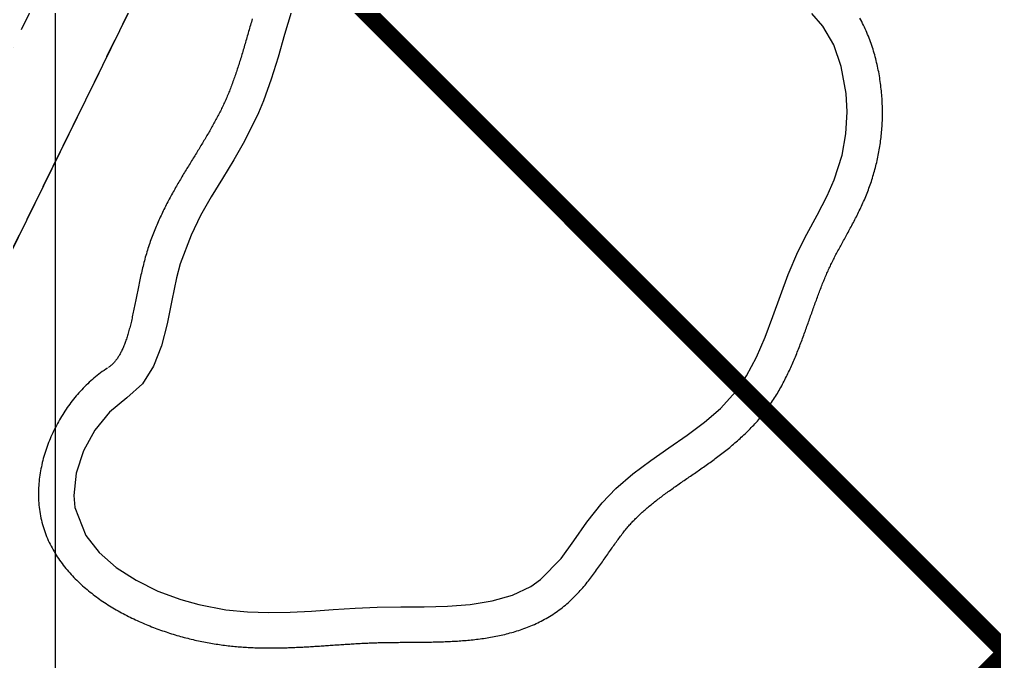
# Model space of a CAD drawing. Extents: x -600 to 1206, y -204 to 1404.
# Drawn here: x -23 to 593, y 594 to 999 of the extents above; entities that cross this region are included whole.
import ezdxf

# ---------------------------------------------------------------- set-up
doc = ezdxf.new("R2010")
doc.units = 0
for name, pattern in [('11', [18.750984, 12.500656, -6.250328]), ('14', [117.038361, 58.51918, -58.51918]), ('2', [100, 62.5, -12.5, 12.5, -12.5]), ('9', [114.148686, 57.074345, -11.414868, 11.414868, -11.414868, 11.414868, -11.414868])]:
    doc.linetypes.add(name, pattern=pattern)
doc.layers.get('0').update_dxf_attribs({"linetype": 'CONTINUOUS'})
for name, color, linetype in [('CL', 7, 'CONTINUOUS'), ('EASEMENT', 7, 'CONTINUOUS'), ('PL', 7, 'CONTINUOUS'), ('POND', 7, 'CONTINUOUS'), ('ROW', 7, 'CONTINUOUS')]:
    doc.layers.add(name, color=color, linetype=linetype)

msp = doc.modelspace()

# ---------------------------------------------------------------- linework, layer by layer
at = {"color": 7, "linetype": '14', "const_width": 11.7}
for points in [[(0, 1200), (1200, 0)], [(0, 0), (1200, 1200)], [(0, 1200), (1200, 0)], [(0, 0), (1200, 1200)]]:
    msp.add_lwpolyline(points, dxfattribs=at)
at = {"color": 96}
msp.add_lwpolyline([(0, 1200), (0, 0), (1200, 0), (1200, 1200), (0, 1200)], dxfattribs=at)
at = {"layer": 'CL', "color": 7, "linetype": '2'}
msp.add_lwpolyline([(-549.88, -84.6), (168.41, 1379.26)], dxfattribs=at)
at = {"layer": 'EASEMENT', "color": 7, "linetype": '11'}
for points in [[(33.05, 779.33), (31.92, 778.6), (30.81, 777.84), (29.72, 777.07), (28.64, 776.28), (27.57, 775.48), (26.52, 774.66), (25.48, 773.82), (24.46, 772.97), (23.45, 772.11), (22.46, 771.23), (21.48, 770.34), (20.51, 769.43), (19.56, 768.51), (18.62, 767.58), (17.69, 766.63), (16.78, 765.67), (15.88, 764.7), (15, 763.72), (14.13, 762.73), (13.27, 761.72), (12.43, 760.71), (11.6, 759.68), (10.78, 758.64), (9.98, 757.6), (9.19, 756.54), (8.41, 755.47), (7.65, 754.39), (6.9, 753.3), (6.17, 752.21), (5.45, 751.1), (4.74, 749.99), (4.04, 748.86), (3.36, 747.73), (2.7, 746.59), (2.05, 745.44), (1.41, 744.28), (0.79, 743.12), (0.18, 741.95), (-0.41, 740.77), (-0.99, 739.58), (-1.56, 738.38), (-2.1, 737.18), (-2.64, 735.97), (-3.16, 734.75), (-3.66, 733.53), (-4.15, 732.3), (-4.62, 731.07), (-5.08, 729.82), (-5.52, 728.57), (-5.94, 727.32), (-6.35, 726.06), (-6.74, 724.79), (-7.11, 723.52), (-7.47, 722.24), (-7.8, 720.96), (-8.12, 719.67), (-8.43, 718.37), (-8.71, 717.08), (-8.98, 715.77), (-9.22, 714.46), (-9.45, 713.15), (-9.66, 711.83), (-9.85, 710.5), (-10.01, 709.18), (-10.16, 707.84), (-10.29, 706.51), (-10.39, 705.17), (-10.47, 703.82), (-10.53, 702.47), (-10.56, 701.12), (-10.58, 699.77), (-10.57, 698.41), (-10.53, 697.05), (-10.47, 695.69), (-10.38, 694.32), (-10.27, 692.95), (-10.13, 691.58), (-9.97, 690.21), (-9.77, 688.84), (-9.55, 687.47), (-9.3, 686.11), (-9.02, 684.75), (-8.72, 683.41), (-8.39, 682.07), (-8.03, 680.75), (-7.65, 679.44), (-7.25, 678.14), (-6.82, 676.86), (-6.37, 675.58), (-5.9, 674.32), (-5.4, 673.08), (-4.88, 671.84), (-4.34, 670.62), (-3.78, 669.42), (-3.2, 668.23), (-2.61, 667.05), (-1.99, 665.88), (-1.35, 664.73), (-0.7, 663.6), (-0.03, 662.48), (0.66, 661.37), (1.36, 660.28), (2.08, 659.2), (2.82, 658.14), (3.57, 657.09), (4.33, 656.05), (5.11, 655.03), (5.9, 654.02), (6.71, 653.02), (7.52, 652.04), (8.35, 651.07), (9.19, 650.12), (10.05, 649.18), (10.91, 648.25), (11.78, 647.33), (12.67, 646.43), (13.57, 645.54), (14.47, 644.66), (15.39, 643.79), (16.31, 642.93), (17.25, 642.09), (18.19, 641.26), (19.14, 640.44), (20.1, 639.63), (21.07, 638.83), (22.04, 638.05), (23.03, 637.27), (24.02, 636.51), (25.02, 635.76), (26.02, 635.01), (27.03, 634.28), (28.05, 633.56), (29.08, 632.85), (30.11, 632.14), (31.15, 631.45), (32.19, 630.77), (33.24, 630.1), (34.29, 629.44), (35.35, 628.78), (36.42, 628.14), (37.49, 627.51), (38.56, 626.88), (39.64, 626.27), (40.72, 625.66), (41.81, 625.06), (42.9, 624.47), (44, 623.9), (45.1, 623.33), (46.2, 622.76), (47.31, 622.21), (48.42, 621.67), (49.53, 621.13), (50.65, 620.61), (51.77, 620.09), (52.89, 619.58), (54.01, 619.08), (55.14, 618.58), (56.27, 618.1), (57.4, 617.62), (58.53, 617.16), (59.66, 616.7), (60.8, 616.25), (61.94, 615.8), (63.07, 615.37), (64.21, 614.94), (65.35, 614.52), (66.5, 614.11), (67.64, 613.71), (68.78, 613.32), (69.92, 612.93), (71.07, 612.55), (72.21, 612.18), (73.35, 611.82), (74.49, 611.46), (75.64, 611.12), (76.78, 610.78), (77.92, 610.45), (79.06, 610.13), (80.2, 609.81), (81.34, 609.5), (82.47, 609.2), (83.61, 608.91), (84.74, 608.63), (85.87, 608.35), (87, 608.08), (88.13, 607.82), (89.25, 607.57), (90.37, 607.33), (91.49, 607.09), (92.61, 606.86), (93.72, 606.64), (94.84, 606.43), (95.95, 606.22), (97.05, 606.02), (98.16, 605.83), (99.26, 605.64), (100.36, 605.46), (101.46, 605.29), (102.55, 605.12), (103.64, 604.97), (104.73, 604.81), (105.82, 604.67), (106.9, 604.53), (107.99, 604.4), (109.07, 604.27), (110.14, 604.15), (111.22, 604.04), (112.29, 603.93), (113.36, 603.82), (114.42, 603.73), (115.49, 603.64), (116.55, 603.55), (117.61, 603.47), (118.67, 603.39), (119.72, 603.32), (120.77, 603.26), (121.82, 603.2), (122.87, 603.14), (123.91, 603.09), (124.95, 603.05), (125.99, 603.01), (127.03, 602.97), (128.06, 602.94), (129.09, 602.91), (130.12, 602.89), (131.15, 602.87), (132.17, 602.85), (133.2, 602.84), (134.22, 602.83), (135.24, 602.83), (136.25, 602.83), (137.26, 602.83), (138.28, 602.84), (139.28, 602.85), (140.29, 602.86), (141.3, 602.88), (142.3, 602.89), (143.3, 602.92), (144.3, 602.94), (145.29, 602.97), (146.29, 603), (147.28, 603.03), (148.27, 603.06), (149.26, 603.1), (150.25, 603.14), (151.23, 603.18), (152.21, 603.23), (153.2, 603.27), (154.18, 603.32), (155.15, 603.37), (156.13, 603.42), (157.1, 603.47), (158.08, 603.52), (159.05, 603.58), (160.02, 603.63), (160.99, 603.69), (161.95, 603.75), (162.92, 603.81), (163.89, 603.87), (164.85, 603.93), (165.81, 603.99), (166.77, 604.06), (167.73, 604.12), (168.69, 604.18), (169.65, 604.25), (170.6, 604.31), (171.56, 604.38), (172.51, 604.44), (173.46, 604.51), (174.42, 604.57), (175.37, 604.64), (176.32, 604.7), (177.27, 604.77), (178.22, 604.83), (179.17, 604.89), (180.11, 604.96), (181.06, 605.02), (182.01, 605.08), (182.95, 605.14), (183.9, 605.21), (184.85, 605.27), (185.79, 605.32), (186.74, 605.38), (187.68, 605.44), (188.63, 605.5), (189.57, 605.55), (190.51, 605.6), (191.46, 605.65), (192.4, 605.71), (193.35, 605.75), (194.29, 605.8), (195.24, 605.85), (196.18, 605.89), (197.13, 605.93), (198.07, 605.97), (199.02, 606.01), (199.96, 606.05), (200.91, 606.08), (201.86, 606.12), (202.8, 606.15), (203.75, 606.17), (204.71, 606.2), (205.66, 606.22), (206.62, 606.24), (207.59, 606.26), (208.57, 606.28), (209.54, 606.3), (210.53, 606.31), (211.51, 606.32), (212.5, 606.34), (213.5, 606.35), (214.5, 606.36), (215.5, 606.36), (216.51, 606.37), (217.53, 606.38), (218.54, 606.39), (219.56, 606.39), (220.59, 606.4), (221.61, 606.4), (222.65, 606.41), (223.68, 606.42), (224.72, 606.42), (225.76, 606.43), (226.8, 606.44), (227.85, 606.44), (228.9, 606.45), (229.95, 606.46), (231.01, 606.47), (232.07, 606.48), (233.13, 606.5), (234.19, 606.51), (235.26, 606.53), (236.33, 606.55), (237.4, 606.57), (238.47, 606.59), (239.55, 606.61), (240.62, 606.64), (241.7, 606.67), (242.78, 606.7), (243.87, 606.74), (244.95, 606.78), (246.04, 606.82), (247.12, 606.86), (248.21, 606.91), (249.3, 606.96), (250.4, 607.02), (251.49, 607.08), (252.59, 607.14), (253.68, 607.21), (254.78, 607.28), (255.88, 607.36), (256.98, 607.44), (258.08, 607.53), (259.18, 607.62), (260.28, 607.72), (261.39, 607.82), (262.49, 607.93), (263.6, 608.05), (264.7, 608.17), (265.81, 608.3), (266.92, 608.44), (268.03, 608.58), (269.13, 608.73), (270.24, 608.88), (271.35, 609.05), (272.46, 609.22), (273.57, 609.4), (274.68, 609.59), (275.79, 609.78), (276.9, 609.99), (278.01, 610.2), (279.12, 610.42), (280.23, 610.66), (281.34, 610.9), (282.45, 611.15), (283.56, 611.41), (284.67, 611.68), (285.78, 611.97), (286.89, 612.26), (287.99, 612.57), (289.1, 612.88), (290.2, 613.21), (291.31, 613.55), (292.41, 613.91), (293.51, 614.27), (294.61, 614.65), (295.71, 615.04), (296.8, 615.45), (297.9, 615.87), (298.99, 616.3), (300.08, 616.75), (301.17, 617.21), (302.25, 617.69), (303.33, 618.18), (304.41, 618.69), (305.48, 619.21), (306.55, 619.75), (307.62, 620.31), (308.68, 620.88), (309.73, 621.47), (310.78, 622.08), (311.83, 622.7), (312.87, 623.34), (313.9, 624), (314.92, 624.67), (315.94, 625.37), (316.96, 626.08), (317.96, 626.81), (318.96, 627.56), (319.94, 628.32), (320.92, 629.1), (321.87, 629.9), (322.81, 630.7), (323.73, 631.51), (324.63, 632.32), (325.51, 633.15), (326.38, 633.98), (327.23, 634.81), (328.07, 635.65), (328.88, 636.5), (329.69, 637.35), (330.48, 638.2), (331.26, 639.06), (332.02, 639.91), (332.77, 640.77), (333.51, 641.64), (334.23, 642.5), (334.95, 643.36), (335.65, 644.23), (336.34, 645.09), (337.02, 645.96), (337.7, 646.82), (338.36, 647.69), (339.01, 648.55), (339.66, 649.42), (340.3, 650.28), (340.93, 651.13), (341.55, 651.99), (342.17, 652.85), (342.78, 653.7), (343.38, 654.55), (343.97, 655.39), (344.57, 656.23), (345.15, 657.07), (345.73, 657.91), (346.31, 658.74), (346.88, 659.56), (347.44, 660.38), (348.01, 661.2), (348.57, 662.01), (349.12, 662.81), (349.67, 663.61), (350.22, 664.4), (350.77, 665.19), (351.31, 665.97), (351.85, 666.74), (352.39, 667.51), (352.92, 668.26), (353.46, 669.01), (353.99, 669.76), (354.52, 670.49), (355.05, 671.22), (355.57, 671.93), (356.1, 672.64), (356.62, 673.34), (357.15, 674.03), (357.67, 674.71), (358.19, 675.38), (358.71, 676.04), (359.22, 676.68), (359.74, 677.32), (360.26, 677.95), (360.77, 678.57), (361.29, 679.17), (361.8, 679.77), (362.32, 680.36), (362.85, 680.94), (363.38, 681.52), (363.92, 682.1), (364.46, 682.68), (365.02, 683.26), (365.58, 683.83), (366.14, 684.4), (366.72, 684.97), (367.3, 685.54), (367.88, 686.1), (368.48, 686.67), (369.08, 687.23), (369.68, 687.79), (370.3, 688.35), (370.92, 688.91), (371.54, 689.46), (372.17, 690.02), (372.81, 690.57), (373.46, 691.12), (374.11, 691.67), (374.76, 692.22), (375.43, 692.77), (376.09, 693.31), (376.77, 693.86), (377.45, 694.4), (378.13, 694.95), (378.82, 695.49), (379.52, 696.03), (380.22, 696.57), (380.93, 697.12), (381.64, 697.66), (382.36, 698.2), (383.08, 698.74), (383.81, 699.27), (384.54, 699.81), (385.27, 700.35), (386.01, 700.89), (386.76, 701.43), (387.51, 701.97), (388.26, 702.51), (389.02, 703.05), (389.78, 703.59), (390.55, 704.13), (391.31, 704.67), (392.09, 705.21), (392.86, 705.75), (393.64, 706.29), (394.43, 706.84), (395.21, 707.38), (396, 707.93), (396.79, 708.48), (397.59, 709.02), (398.39, 709.57), (399.19, 710.12), (399.99, 710.68), (400.8, 711.23), (401.6, 711.79), (402.41, 712.35), (403.23, 712.91), (404.04, 713.47), (404.86, 714.03), (405.67, 714.6), (406.49, 715.17), (407.31, 715.74), (408.14, 716.32), (408.96, 716.9), (409.78, 717.48), (410.61, 718.07), (411.43, 718.65), (412.26, 719.25), (413.09, 719.84), (413.92, 720.44), (414.75, 721.04), (415.58, 721.65), (416.41, 722.26), (417.23, 722.88), (418.06, 723.5), (418.89, 724.12), (419.72, 724.75), (420.55, 725.39), (421.38, 726.03), (422.2, 726.68), (423.03, 727.33), (423.85, 727.98), (424.68, 728.65), (425.5, 729.32), (426.32, 729.99), (427.14, 730.67), (427.96, 731.36), (428.77, 732.06), (429.58, 732.76), (430.4, 733.47), (431.2, 734.18), (432.01, 734.91), (432.81, 735.64), (433.61, 736.37), (434.41, 737.12), (435.21, 737.88), (436, 738.64), (436.78, 739.41), (437.56, 740.19), (438.34, 740.98), (439.12, 741.78), (439.89, 742.58), (440.65, 743.4), (441.41, 744.23), (442.17, 745.06), (442.92, 745.91), (443.66, 746.76), (444.4, 747.63), (445.13, 748.5), (445.85, 749.39), (446.57, 750.28), (447.28, 751.19), (447.98, 752.1), (448.67, 753.02), (449.35, 753.94), (450.01, 754.86), (450.67, 755.79), (451.31, 756.72), (451.94, 757.65), (452.56, 758.59), (453.18, 759.53), (453.78, 760.47), (454.37, 761.42), (454.95, 762.37), (455.53, 763.32), (456.09, 764.27), (456.64, 765.23), (457.19, 766.18), (457.73, 767.14), (458.26, 768.1), (458.78, 769.06), (459.29, 770.02), (459.79, 770.99), (460.29, 771.95), (460.78, 772.92), (461.26, 773.89), (461.73, 774.85), (462.2, 775.82), (462.66, 776.79), (463.12, 777.76), (463.57, 778.73), (464.01, 779.7), (464.44, 780.67), (464.87, 781.64), (465.3, 782.61), (465.72, 783.58), (466.13, 784.55), (466.54, 785.52), (466.94, 786.48), (467.34, 787.45), (467.74, 788.42), (468.13, 789.39), (468.51, 790.35), (468.89, 791.32), (469.27, 792.28), (469.64, 793.25), (470.02, 794.21), (470.38, 795.17), (470.75, 796.13), (471.11, 797.09), (471.46, 798.04), (471.82, 799), (472.17, 799.95), (472.52, 800.91), (472.86, 801.86), (473.21, 802.81), (473.55, 803.75), (473.89, 804.7), (474.23, 805.64), (474.56, 806.58), (474.9, 807.52), (475.23, 808.46), (475.56, 809.39), (475.89, 810.32), (476.22, 811.25), (476.55, 812.17), (476.88, 813.1), (477.21, 814.02), (477.53, 814.93), (477.86, 815.85), (478.18, 816.76), (478.51, 817.67), (478.83, 818.57), (479.16, 819.47), (479.48, 820.37), (479.81, 821.27), (480.13, 822.16), (480.46, 823.05), (480.78, 823.93), (481.11, 824.81), (481.44, 825.68), (481.77, 826.55), (482.09, 827.42), (482.42, 828.29), (482.75, 829.14), (483.09, 830), (483.42, 830.85), (483.75, 831.69), (484.09, 832.53), (484.43, 833.37), (484.76, 834.2), (485.1, 835.03), (485.45, 835.85), (485.79, 836.66), (486.14, 837.47), (486.48, 838.28), (486.83, 839.08), (487.18, 839.87), (487.54, 840.66), (487.89, 841.45), (488.25, 842.22), (488.61, 843), (488.98, 843.77), (489.35, 844.54), (489.72, 845.31), (490.11, 846.09), (490.49, 846.87), (490.89, 847.65), (491.29, 848.43), (491.69, 849.22), (492.1, 850.01), (492.52, 850.81), (492.94, 851.6), (493.36, 852.4), (493.79, 853.21), (494.22, 854.01), (494.66, 854.83), (495.1, 855.64), (495.54, 856.46), (495.99, 857.28), (496.44, 858.11), (496.9, 858.94), (497.36, 859.77), (497.82, 860.61), (498.28, 861.46), (498.75, 862.31), (499.21, 863.16), (499.68, 864.02), (500.15, 864.88), (500.62, 865.75), (501.1, 866.62), (501.57, 867.5), (502.05, 868.39), (502.52, 869.28), (503, 870.18), (503.47, 871.08), (503.95, 871.99), (504.42, 872.9), (504.9, 873.82), (505.37, 874.75), (505.84, 875.68), (506.31, 876.62), (506.78, 877.57), (507.24, 878.53), (507.7, 879.49), (508.16, 880.46), (508.62, 881.44), (509.07, 882.42), (509.52, 883.41), (509.97, 884.41), (510.41, 885.42), (510.84, 886.44), (511.27, 887.47), (511.7, 888.5), (512.12, 889.54), (512.53, 890.59), (512.93, 891.65), (513.33, 892.7), (513.71, 893.77), (514.09, 894.83), (514.46, 895.9), (514.82, 896.97), (515.18, 898.04), (515.52, 899.12), (515.86, 900.21), (516.18, 901.29), (516.5, 902.38), (516.81, 903.47), (517.11, 904.57), (517.4, 905.67), (517.69, 906.77), (517.96, 907.87), (518.23, 908.98), (518.48, 910.09), (518.73, 911.2), (518.97, 912.32), (519.19, 913.44), (519.41, 914.56), (519.62, 915.69), (519.83, 916.82), (520.02, 917.95), (520.2, 919.08), (520.37, 920.22), (520.54, 921.35), (520.69, 922.49), (520.84, 923.64), (520.97, 924.78), (521.1, 925.93), (521.21, 927.08), (521.32, 928.23), (521.42, 929.39), (521.51, 930.55), (521.58, 931.7), (521.65, 932.87), (521.71, 934.03), (521.76, 935.19), (521.8, 936.36), (521.83, 937.53), (521.84, 938.7), (521.85, 939.87), (521.85, 941.04), (521.84, 942.22), (521.82, 943.4), (521.79, 944.57), (521.75, 945.75), (521.69, 946.93), (521.63, 948.12), (521.56, 949.3), (521.48, 950.48), (521.39, 951.67), (521.28, 952.86), (521.17, 954.05), (521.05, 955.24), (520.91, 956.43), (520.77, 957.62), (520.61, 958.81), (520.45, 960), (520.27, 961.2), (520.08, 962.4), (519.89, 963.59), (519.68, 964.79), (519.46, 965.99), (519.22, 967.19), (518.98, 968.38), (518.73, 969.58), (518.46, 970.78), (518.18, 971.97), (517.89, 973.17), (517.59, 974.36), (517.28, 975.56), (516.95, 976.75), (516.61, 977.94), (516.26, 979.13), (515.89, 980.31), (515.52, 981.5), (515.13, 982.68), (514.72, 983.86), (514.3, 985.03), (513.87, 986.21), (513.43, 987.38), (512.97, 988.54), (512.49, 989.71), (512, 990.87), (511.5, 992.02), (510.98, 993.17), (510.44, 994.32), (509.89, 995.46), (509.33, 996.59), (508.74, 997.72), (508.14, 998.85), (507.53, 999.97)], [(124.32, 999.47), (124.03, 998.48), (123.75, 997.48), (123.46, 996.49), (123.17, 995.5), (122.89, 994.51), (122.6, 993.52), (122.32, 992.53), (122.03, 991.55), (121.75, 990.57), (121.47, 989.59), (121.19, 988.61), (120.9, 987.63), (120.62, 986.66), (120.34, 985.69), (120.06, 984.72), (119.78, 983.76), (119.49, 982.79), (119.21, 981.83), (118.93, 980.88), (118.65, 979.92), (118.36, 978.97), (118.08, 978.02), (117.79, 977.08), (117.51, 976.14), (117.22, 975.2), (116.93, 974.26), (116.64, 973.33), (116.35, 972.41), (116.06, 971.48), (115.77, 970.56), (115.48, 969.65), (115.18, 968.74), (114.89, 967.83), (114.59, 966.93), (114.29, 966.03), (113.99, 965.14), (113.69, 964.25), (113.38, 963.37), (113.08, 962.49), (112.77, 961.61), (112.46, 960.74), (112.15, 959.88), (111.83, 959.02), (111.52, 958.17), (111.2, 957.32), (110.88, 956.48), (110.56, 955.64), (110.23, 954.81), (109.91, 953.98), (109.58, 953.16), (109.25, 952.35), (108.92, 951.54), (108.58, 950.74), (108.24, 949.95), (107.9, 949.16), (107.55, 948.37), (107.2, 947.59), (106.85, 946.81), (106.49, 946.03), (106.13, 945.25), (105.76, 944.47), (105.39, 943.69), (105.01, 942.91), (104.63, 942.14), (104.25, 941.36), (103.86, 940.59), (103.46, 939.81), (103.07, 939.04), (102.66, 938.26), (102.26, 937.49), (101.85, 936.72), (101.43, 935.94), (101.02, 935.17), (100.6, 934.4), (100.17, 933.62), (99.74, 932.85), (99.31, 932.08), (98.87, 931.3), (98.44, 930.53), (97.99, 929.75), (97.55, 928.97), (97.1, 928.2), (96.65, 927.42), (96.19, 926.64), (95.73, 925.86), (95.27, 925.08), (94.81, 924.3), (94.34, 923.52), (93.87, 922.73), (93.4, 921.95), (92.93, 921.16), (92.45, 920.37), (91.97, 919.58), (91.49, 918.79), (91, 918), (90.52, 917.21), (90.03, 916.41), (89.54, 915.61), (89.05, 914.81), (88.56, 914.01), (88.06, 913.21), (87.57, 912.4), (87.07, 911.59), (86.57, 910.78), (86.07, 909.97), (85.57, 909.15), (85.06, 908.33), (84.56, 907.51), (84.06, 906.69), (83.55, 905.86), (83.05, 905.03), (82.54, 904.2), (82.03, 903.36), (81.53, 902.52), (81.02, 901.68), (80.51, 900.83), (80, 899.98), (79.5, 899.13), (78.99, 898.27), (78.48, 897.41), (77.98, 896.55), (77.47, 895.68), (76.97, 894.81), (76.46, 893.93), (75.96, 893.06), (75.46, 892.17), (74.96, 891.28), (74.46, 890.39), (73.96, 889.49), (73.47, 888.59), (72.97, 887.69), (72.48, 886.78), (71.99, 885.86), (71.5, 884.94), (71.02, 884.01), (70.53, 883.08), (70.05, 882.15), (69.57, 881.21), (69.1, 880.26), (68.62, 879.31), (68.15, 878.35), (67.69, 877.39), (67.22, 876.42), (66.77, 875.45), (66.31, 874.47), (65.86, 873.49), (65.41, 872.5), (64.97, 871.5), (64.53, 870.5), (64.09, 869.49), (63.66, 868.48), (63.23, 867.46), (62.81, 866.43), (62.4, 865.4), (61.99, 864.36), (61.58, 863.31), (61.18, 862.26), (60.79, 861.2), (60.4, 860.14), (60.02, 859.07), (59.64, 857.99), (59.27, 856.91), (58.91, 855.82), (58.55, 854.72), (58.2, 853.61), (57.86, 852.5), (57.52, 851.39), (57.19, 850.27), (56.87, 849.15), (56.56, 848.03), (56.26, 846.92), (55.97, 845.81), (55.68, 844.7), (55.41, 843.59), (55.13, 842.49), (54.87, 841.39), (54.61, 840.3), (54.36, 839.2), (54.11, 838.12), (53.87, 837.03), (53.64, 835.95), (53.41, 834.88), (53.18, 833.8), (52.95, 832.74), (52.73, 831.67), (52.52, 830.62), (52.3, 829.56), (52.09, 828.52), (51.88, 827.47), (51.68, 826.44), (51.47, 825.41), (51.27, 824.38), (51.07, 823.36), (50.87, 822.35), (50.67, 821.35), (50.47, 820.35), (50.27, 819.36), (50.07, 818.37), (49.87, 817.39), (49.68, 816.42), (49.48, 815.46), (49.28, 814.51), (49.08, 813.56), (48.87, 812.63), (48.67, 811.7), (48.47, 810.78), (48.26, 809.87), (48.05, 808.97), (47.85, 808.09), (47.63, 807.21), (47.42, 806.34), (47.21, 805.48), (46.99, 804.63), (46.77, 803.8), (46.54, 802.97), (46.32, 802.16), (46.09, 801.36), (45.86, 800.57), (45.62, 799.8), (45.38, 799.03), (45.14, 798.28), (44.9, 797.55), (44.66, 796.82), (44.41, 796.12), (44.16, 795.42), (43.9, 794.74), (43.65, 794.07), (43.39, 793.42), (43.12, 792.78), (42.86, 792.16), (42.59, 791.55), (42.32, 790.96), (42.05, 790.38), (41.77, 789.82), (41.49, 789.27), (41.21, 788.74), (40.93, 788.22), (40.65, 787.72), (40.36, 787.23), (40.08, 786.76), (39.79, 786.3), (39.5, 785.86), (39.21, 785.43), (38.91, 785.01), (38.62, 784.61), (38.32, 784.22), (38.02, 783.84), (37.72, 783.47), (37.42, 783.12), (37.11, 782.78), (36.8, 782.44), (36.49, 782.12), (36.17, 781.81), (35.85, 781.51), (35.53, 781.21), (35.2, 780.92), (34.86, 780.64), (34.51, 780.37), (34.16, 780.1), (33.81, 779.85), (33.65, 779.73), (33.65, 779.73)]]:
    msp.add_lwpolyline(points, dxfattribs=at)
at = {"layer": 'PL', "color": 7}
msp.add_lwpolyline([(1181.44, 782.69), (753.88, -88.65), (256.27, -69.89), (254.14, -203.85), (30.87, -201.22), (-460.15, -28.45), (179.18, 1274.49), (1181.44, 782.69)], dxfattribs=at)
at = {"layer": 'POND', "color": 7}
for points in [[(45.12, 760.55), (34.22, 751.6), (24.97, 740.16), (17.83, 727.05), (13.27, 713.07), (11.76, 699.05), (12.43, 691.44), (19.24, 673.77), (27.68, 663.02), (38.47, 653.58), (51.04, 645.47), (64.81, 638.73), (79.18, 633.4), (90.67, 630.16), (107.6, 626.96), (121.32, 625.6), (134.85, 625.16), (148.29, 625.41), (161.75, 626.11), (175.34, 627.02), (189.19, 627.89), (203.05, 628.49), (218, 628.71), (232.79, 628.82), (247.5, 629.23), (261.84, 630.32), (275.56, 632.49), (288.37, 636.13), (300.01, 641.64), (306.22, 645.94), (319.07, 659.26), (327.24, 670.42), (335.32, 682.04), (344.93, 694.39), (353.7, 703.42), (364.37, 712.53), (375.65, 720.94), (387.17, 728.96), (398.57, 736.91), (409.52, 745.11), (419.65, 753.89), (429.34, 764.49), (436.13, 774.39), (442.42, 786.22), (447.84, 798.79), (452.73, 811.84), (457.46, 825.11), (462.37, 838.34), (468.48, 852.65), (474.07, 863.69), (480.67, 875.8), (486.99, 887.94), (491.4, 897.88), (496.34, 913.46), (498.75, 927), (499.52, 940.94), (498.89, 952.43), (495.79, 969.48), (491.07, 983.01), (484.29, 994.97), (477.39, 1002.77)], [(148.83, 1003.51), (144.69, 989.53), (140.59, 975.4), (136.27, 961.38), (131.45, 947.75), (128.35, 940.21), (119.49, 922.42), (112.6, 910.55), (105.49, 898.92), (98.44, 887.3), (91.74, 875.45), (85.69, 863.15), (78.9, 844.96), (76.61, 836.3), (73.52, 821.81), (70.56, 807.28), (66.98, 793.29), (62.05, 780.45), (55.01, 769.34), (45.12, 760.55)]]:
    msp.add_lwpolyline(points, dxfattribs=at)
at = {"layer": 'ROW', "color": 7, "linetype": '9'}
msp.add_lwpolyline([(218.52, 1354.67), (-286.72, 325.01)], dxfattribs=at)

doc.saveas('drawing.dxf')
